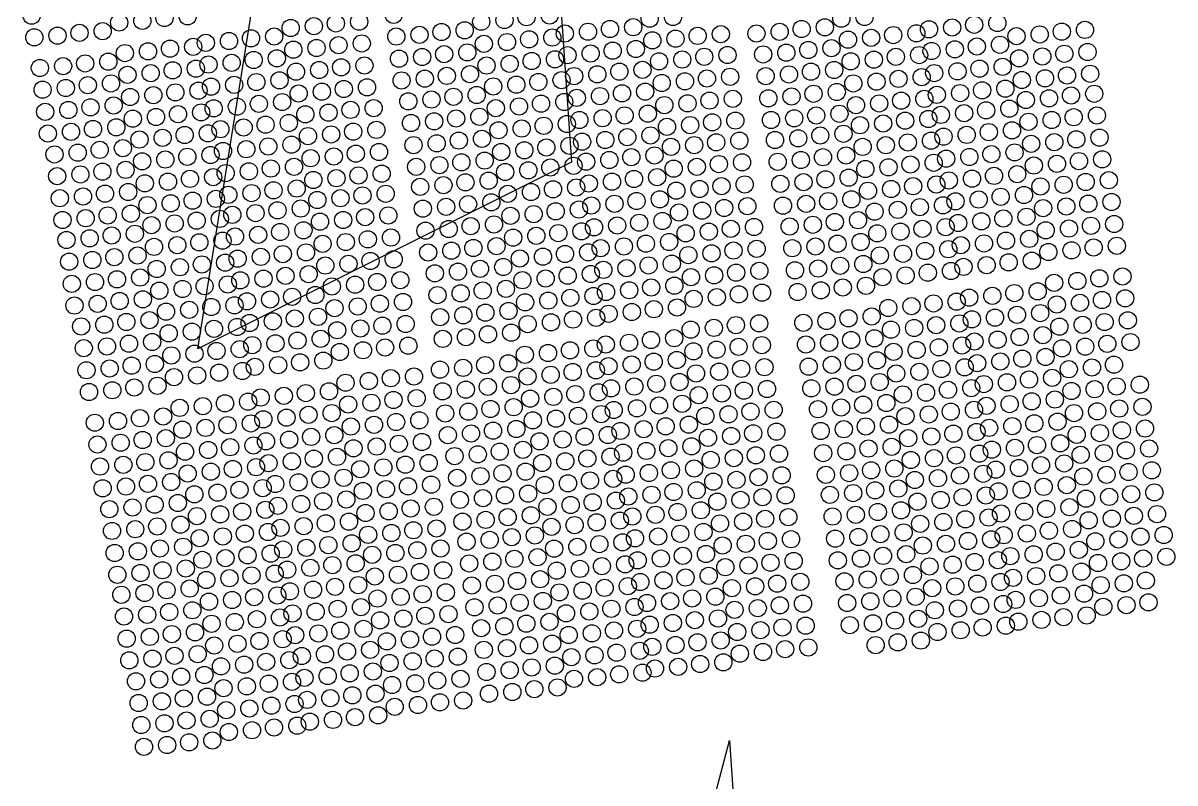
# Model space of a CAD drawing. Header units: inches. Extents: x -133 to 1452, y -237 to 1791.
# Drawn here: x 386.1 to 610.2, y 45 to 192.8 of the extents above; entities that cross this region are included whole.
import ezdxf

# ---------------------------------------------------------------- set-up
doc = ezdxf.new("R2010")
doc.units = ezdxf.units.IN
doc.header["$MEASUREMENT"] = 0

msp = doc.modelspace()

# ---------------------------------------------------------------- linework, layer by layer
for p, q in [((478.14, 379.39), (492.79, 165.78)), ((420.1, 129.46), (431.49, 201.02)), ((492.79, 165.78), (420.1, 129.46)), ((476.85, -125.1), (523.51, 53.27)), ((523.51, 53.27), (538.15, -160.34))]:
    msp.add_line(p, q)
for centre in [(387.74, 194.25), (413.58, 193.79), (418.09, 194.13), (458.18, 194.41), (479.73, 193.4), (484.02, 193.94), (488.53, 194.28), (508, 193.67), (512.52, 194), (545.28, 193.65), (549.8, 193.99), (401.56, 191.24), (404.78, 192.91), (409.29, 193.25), (438.15, 191.86), (442.66, 192.2), (446.94, 192.74), (451.46, 193.08), (472, 191.4), (475.22, 193.07), (495.99, 191.12), (500.27, 191.66), (504.79, 192), (533.27, 191.11), (537.55, 191.65), (542.07, 191.98), (562.33, 191.6), (566.84, 191.94), (571.12, 192.48), (575.64, 192.82), (588.17, 191.14), (592.68, 191.48), (388.25, 190.02), (392.77, 190.36), (397.05, 190.9), (421.62, 188.97), (426.13, 189.31), (430.42, 189.85), (434.93, 190.19), (451.97, 188.85), (458.69, 190.18), (463.21, 190.52), (467.49, 191.06), (480.24, 189.11), (484.53, 189.65), (489.04, 189.99), (491.48, 190.78), (508.52, 189.44), (513.03, 189.77), (517.32, 190.31), (521.83, 190.65), (528.76, 190.77), (546.58, 189.59), (551.09, 189.93), (555.38, 190.47), (559.89, 190.81), (579.37, 190.26), (583.88, 190.6), (405.88, 186.97), (410.39, 187.3), (414.67, 187.84), (419.18, 188.18), (438.67, 187.63), (443.18, 187.97), (447.46, 188.51), (468, 186.76), (472.51, 187.1), (475.73, 188.77), (496.51, 186.89), (500.79, 187.43), (505.3, 187.77), (530.06, 186.71), (534.57, 187.04), (538.85, 187.58), (543.36, 187.92), (562.84, 187.37), (567.36, 187.71), (571.64, 188.25), (576.15, 188.59), (588.68, 186.84), (593.19, 187.18), (393.86, 184.42), (398.15, 184.96), (402.66, 185.3), (422.14, 184.74), (426.65, 185.08), (430.94, 185.62), (435.45, 185.96), (452.49, 184.55), (459.21, 185.88), (463.72, 186.22), (476.25, 184.54), (480.76, 184.88), (485.04, 185.42), (489.56, 185.76), (491.99, 186.55), (509.82, 185.37), (514.33, 185.71), (518.61, 186.25), (523.13, 186.59), (547.1, 185.36), (551.61, 185.7), (555.9, 186.24), (560.41, 186.58), (579.88, 185.96), (584.4, 186.3), (389.35, 184.08), (406.39, 182.74), (410.91, 183.07), (415.19, 183.61), (419.7, 183.95), (439.18, 183.34), (443.69, 183.67), (447.97, 184.21), (468.52, 182.53), (473.03, 182.87), (493.29, 182.49), (497.8, 182.83), (502.09, 183.37), (506.6, 183.71), (523.64, 182.36), (530.57, 182.48), (535.09, 182.82), (539.37, 183.35), (543.88, 183.69), (560.92, 182.28), (563.36, 183.08), (567.87, 183.41), (572.15, 183.95), (576.67, 184.29), (589.2, 182.61), (593.71, 182.95), (394.38, 180.19), (398.66, 180.73), (403.18, 181.07), (422.65, 180.45), (427.16, 180.79), (431.45, 181.33), (435.96, 181.67), (448.49, 179.98), (453, 180.32), (459.72, 181.65), (464.24, 181.99), (477.55, 180.48), (482.06, 180.82), (486.34, 181.36), (490.85, 181.7), (510.34, 181.15), (514.85, 181.48), (519.13, 182.02), (547.61, 181.07), (552.12, 181.41), (556.41, 181.95), (577.18, 180.06), (580.4, 181.73), (584.91, 182.07), (389.87, 179.85), (406.91, 178.44), (411.42, 178.78), (415.7, 179.32), (420.21, 179.66), (439.69, 179.11), (444.21, 179.45), (465.53, 177.93), (469.82, 178.47), (474.33, 178.81), (493.81, 178.26), (498.32, 178.6), (502.61, 179.14), (507.12, 179.48), (519.64, 177.73), (524.16, 178.07), (531.09, 178.18), (535.6, 178.52), (539.88, 179.06), (544.39, 179.4), (556.92, 177.72), (561.44, 178.06), (563.87, 178.85), (568.39, 179.19), (572.67, 179.73), (581.18, 177.84), (585.69, 178.18), (589.98, 178.72), (594.49, 179.06), (390.38, 175.55), (394.89, 175.89), (399.18, 176.43), (403.69, 176.77), (420.73, 175.43), (423.17, 176.22), (427.68, 176.56), (431.96, 177.1), (436.48, 177.44), (449.79, 175.92), (454.3, 176.26), (461.02, 177.59), (478.06, 176.25), (482.58, 176.59), (486.86, 177.13), (491.37, 177.47), (510.85, 176.85), (515.36, 177.19), (548.13, 176.84), (552.64, 177.18), (573.45, 175.83), (577.96, 176.17), (407.42, 174.21), (411.94, 174.55), (416.22, 175.09), (437.77, 173.38), (440.99, 175.05), (445.5, 175.38), (461.54, 173.36), (466.05, 173.7), (470.33, 174.24), (474.85, 174.58), (491.88, 173.17), (494.32, 173.96), (498.83, 174.3), (503.12, 174.84), (507.63, 175.18), (520.16, 173.5), (524.67, 173.84), (531.6, 173.95), (536.12, 174.29), (540.4, 174.83), (544.91, 175.17), (553.42, 173.28), (557.7, 173.82), (562.22, 174.16), (564.65, 174.95), (569.17, 175.29), (581.7, 173.61), (586.21, 173.95), (590.49, 174.49), (595.01, 174.83), (390.9, 171.32), (395.41, 171.66), (399.69, 172.2), (404.21, 172.54), (417.52, 171.03), (422.03, 171.37), (424.47, 172.16), (428.98, 172.5), (433.26, 173.04), (446.02, 171.15), (450.31, 171.69), (454.82, 172.03), (478.58, 171.96), (483.09, 172.29), (487.37, 172.83), (508.15, 170.95), (511.36, 172.62), (515.88, 172.96), (541.18, 170.94), (545.69, 171.28), (548.91, 172.94), (569.68, 171.06), (573.97, 171.6), (578.48, 171.94), (408.72, 170.15), (413.23, 170.49), (433.78, 168.81), (438.29, 169.15), (441.51, 170.82), (462.05, 169.07), (466.56, 169.41), (470.85, 169.95), (475.36, 170.29), (492.4, 168.94), (494.84, 169.73), (499.35, 170.07), (503.63, 170.61), (512.14, 168.73), (516.66, 169.07), (520.94, 169.61), (525.45, 169.94), (532.38, 170.06), (536.9, 170.4), (549.43, 168.72), (553.94, 169.05), (558.22, 169.59), (562.73, 169.93), (565.17, 170.72), (582.21, 169.32), (586.72, 169.65), (591, 170.19), (595.52, 170.53), (392.19, 167.26), (396.71, 167.6), (400.99, 168.14), (405.5, 168.48), (418.03, 166.8), (422.55, 167.14), (424.98, 167.93), (429.5, 168.27), (442.02, 166.52), (446.53, 166.86), (450.82, 167.4), (455.33, 167.74), (479.09, 167.73), (483.61, 168.06), (487.89, 168.6), (504.41, 166.72), (508.93, 167.06), (541.7, 166.71), (546.21, 167.05), (565.68, 166.43), (570.2, 166.77), (574.48, 167.31), (578.99, 167.65), (406.02, 164.25), (409.24, 165.92), (413.75, 166.26), (434.29, 164.51), (438.8, 164.85), (462.57, 164.84), (467.08, 165.18), (471.36, 165.72), (475.88, 166.06), (488.67, 164.71), (493.18, 165.05), (495.62, 165.84), (500.13, 166.18), (512.66, 164.5), (517.17, 164.84), (521.46, 165.38), (525.97, 165.72), (532.9, 165.83), (537.41, 166.17), (549.94, 164.42), (554.45, 164.76), (558.73, 165.3), (563.25, 165.64), (582.73, 165.09), (587.24, 165.43), (591.52, 165.96), (596.04, 166.3), (392.71, 163.03), (397.23, 163.37), (401.51, 163.91), (414.26, 161.96), (418.55, 162.5), (423.06, 162.84), (425.5, 163.63), (430.01, 163.97), (442.54, 162.29), (447.05, 162.63), (451.34, 163.17), (455.85, 163.51), (476.66, 162.16), (479.87, 163.83), (484.39, 164.17), (500.65, 161.95), (504.93, 162.49), (509.44, 162.83), (542.21, 162.41), (546.72, 162.75), (566.2, 162.2), (570.71, 162.54), (575, 163.08), (579.51, 163.42), (597.33, 162.24), (406.53, 159.96), (409.75, 161.63), (430.53, 159.74), (434.81, 160.28), (439.32, 160.62), (463.35, 160.95), (467.86, 161.28), (472.14, 161.82), (484.9, 159.94), (489.19, 160.48), (493.7, 160.82), (496.14, 161.61), (513.17, 160.2), (517.69, 160.54), (521.97, 161.08), (526.48, 161.42), (533.41, 161.53), (537.92, 161.87), (550.46, 160.19), (554.97, 160.53), (559.25, 161.07), (563.76, 161.41), (584.02, 161.03), (588.54, 161.36), (592.82, 161.9), (393.22, 158.74), (397.74, 159.08), (402.02, 159.62), (414.78, 157.74), (419.06, 158.27), (423.58, 158.61), (426.01, 159.4), (443.32, 158.4), (447.83, 158.74), (452.11, 159.28), (456.63, 159.61), (472.66, 157.59), (477.17, 157.93), (480.39, 159.6), (501.16, 157.66), (505.44, 158.19), (509.96, 158.53), (538.44, 157.64), (542.73, 158.18), (547.24, 158.52), (567.5, 158.14), (572.01, 158.48), (576.29, 159.02), (580.81, 159.36), (593.34, 157.67), (597.85, 158.01), (402.54, 155.39), (407.05, 155.73), (410.27, 157.4), (426.79, 155.51), (431.31, 155.85), (435.59, 156.39), (440.1, 156.73), (457.14, 155.39), (463.86, 156.72), (468.38, 157.06), (480.9, 155.31), (485.42, 155.65), (489.7, 156.19), (494.21, 156.53), (496.65, 157.32), (513.69, 155.97), (518.2, 156.31), (522.49, 156.85), (527, 157.19), (533.93, 157.3), (551.75, 156.13), (556.27, 156.47), (560.55, 157.01), (565.06, 157.35), (584.54, 156.8), (589.05, 157.13), (393.74, 154.51), (398.26, 154.85), (411.05, 153.5), (415.56, 153.84), (419.84, 154.38), (424.36, 154.72), (443.84, 154.17), (448.35, 154.51), (452.63, 155.05), (473.17, 153.3), (477.69, 153.64), (497.17, 153.09), (501.68, 153.43), (505.96, 153.97), (510.47, 154.3), (528.3, 153.13), (535.23, 153.24), (539.74, 153.58), (544.02, 154.12), (548.54, 154.46), (565.58, 153.12), (568.02, 153.91), (572.53, 154.25), (576.81, 154.79), (581.32, 155.13), (593.85, 153.38), (598.36, 153.72), (399.03, 150.95), (403.32, 151.49), (407.83, 151.83), (427.31, 151.28), (431.82, 151.62), (436.11, 152.16), (440.62, 152.5), (453.14, 150.75), (457.66, 151.09), (464.38, 152.42), (468.89, 152.76), (481.42, 151.08), (485.93, 151.42), (490.22, 151.96), (494.73, 152.3), (514.99, 151.91), (519.5, 152.25), (523.78, 152.79), (552.27, 151.9), (556.78, 152.24), (561.07, 152.78), (581.84, 150.83), (585.05, 152.5), (589.57, 152.84), (394.52, 150.62), (411.56, 149.27), (416.08, 149.61), (420.36, 150.15), (424.87, 150.49), (444.35, 149.87), (448.86, 150.21), (469.41, 148.53), (473.69, 149.07), (478.2, 149.41), (498.46, 149.03), (502.98, 149.36), (507.26, 149.9), (511.77, 150.24), (524.3, 148.56), (528.81, 148.9), (535.74, 149.01), (540.26, 149.35), (544.54, 149.89), (549.05, 150.23), (566.09, 148.82), (568.53, 149.61), (573.04, 149.95), (577.32, 150.49), (590.08, 148.61), (594.37, 149.15), (598.88, 149.49), (395.04, 146.39), (399.55, 146.73), (403.83, 147.27), (408.35, 147.6), (427.82, 146.99), (432.34, 147.33), (436.62, 147.87), (441.13, 148.2), (453.66, 146.52), (458.17, 146.86), (464.89, 148.19), (482.72, 147.02), (487.23, 147.36), (491.51, 147.9), (496.03, 148.23), (515.51, 147.68), (520.02, 148.02), (552.78, 147.61), (557.29, 147.94), (561.58, 148.48), (577.84, 146.26), (582.35, 146.6), (585.57, 148.27), (412.08, 144.98), (416.59, 145.32), (420.87, 145.86), (425.39, 146.2), (444.87, 145.64), (449.38, 145.98), (466.19, 144.13), (470.7, 144.47), (474.99, 145.01), (479.5, 145.35), (498.98, 144.8), (503.49, 145.14), (507.78, 145.67), (512.29, 146.01), (524.81, 144.27), (529.33, 144.61), (536.26, 144.72), (540.77, 145.06), (545.05, 145.6), (549.56, 145.94), (562.1, 144.25), (566.61, 144.59), (569.05, 145.38), (573.56, 145.72), (395.55, 142.09), (400.06, 142.43), (404.35, 142.97), (408.86, 143.31), (425.9, 141.97), (428.34, 142.76), (432.85, 143.1), (437.14, 143.64), (441.65, 143.97), (450.68, 141.92), (454.96, 142.46), (459.47, 142.8), (483.23, 142.79), (487.75, 143.13), (492.03, 143.67), (496.54, 144.01), (516.02, 143.39), (520.53, 143.73), (553.3, 143.38), (557.81, 143.72), (586.68, 142.29), (591.2, 142.63), (595.48, 143.17), (599.99, 143.51), (412.59, 140.75), (417.11, 141.09), (421.39, 141.63), (438.43, 139.57), (442.95, 139.91), (446.16, 141.58), (466.71, 139.9), (471.22, 140.24), (475.5, 140.78), (480.02, 141.12), (497.06, 139.71), (499.49, 140.5), (504.01, 140.84), (508.29, 141.38), (512.8, 141.72), (525.33, 140.04), (529.84, 140.38), (536.77, 140.49), (541.29, 140.83), (545.57, 141.37), (550.08, 141.71), (574.67, 139.75), (578.95, 140.29), (583.47, 140.62), (396.07, 137.86), (400.58, 138.2), (404.86, 138.74), (409.38, 139.08), (422.69, 137.57), (427.2, 137.9), (429.64, 138.7), (434.15, 139.04), (446.68, 137.35), (451.19, 137.69), (455.48, 138.23), (459.99, 138.57), (483.75, 138.49), (488.26, 138.83), (492.54, 139.37), (513.32, 137.49), (516.54, 139.16), (521.05, 139.5), (554.41, 137.4), (558.92, 137.74), (563.21, 138.28), (567.72, 138.62), (570.16, 139.41), (587.2, 138.06), (591.71, 138.4), (596, 138.94), (600.51, 139.28), (413.89, 136.69), (418.4, 137.03), (438.95, 135.35), (443.46, 135.68), (467.22, 135.61), (471.73, 135.95), (476.02, 136.48), (480.53, 136.82), (493.06, 135.14), (497.57, 135.48), (500.01, 136.27), (504.52, 136.61), (508.81, 137.15), (546.68, 135.39), (551.19, 135.73), (570.68, 135.18), (575.19, 135.52), (579.47, 136.06), (583.98, 136.4), (397.37, 133.8), (401.88, 134.14), (406.16, 134.68), (410.67, 135.02), (423.21, 133.34), (427.72, 133.68), (430.15, 134.47), (434.67, 134.81), (447.19, 133.06), (451.71, 133.4), (455.99, 133.94), (460.5, 134.28), (484.26, 134.26), (488.78, 134.6), (515.98, 133.18), (520.49, 133.52), (524.77, 134.06), (529.29, 134.4), (537.89, 134.51), (542.4, 134.85), (554.93, 133.17), (559.44, 133.51), (563.73, 134.05), (568.24, 134.39), (587.71, 133.77), (592.23, 134.11), (596.51, 134.65), (601.02, 134.99), (411.19, 130.79), (414.41, 132.46), (418.92, 132.8), (439.46, 131.05), (443.98, 131.39), (467.74, 131.38), (472.25, 131.72), (476.53, 132.26), (481.05, 132.59), (503.97, 130.63), (508.25, 131.17), (512.76, 131.51), (542.92, 130.62), (547.2, 131.16), (551.71, 131.5), (571.19, 130.88), (575.7, 131.22), (579.98, 131.76), (584.5, 132.1), (601.54, 130.76), (397.88, 129.57), (402.4, 129.91), (406.68, 130.45), (419.43, 128.5), (423.72, 129.04), (428.23, 129.38), (430.67, 130.17), (435.18, 130.51), (447.71, 128.83), (452.22, 129.17), (456.51, 129.71), (461.02, 130.05), (488.22, 128.63), (492.5, 129.16), (497.02, 129.5), (499.45, 130.29), (516.5, 128.95), (521.01, 129.29), (525.29, 129.83), (529.8, 130.17), (538.4, 130.28), (555.44, 128.87), (559.95, 129.21), (564.24, 129.75), (568.75, 130.09), (588.23, 129.54), (592.74, 129.88), (597.03, 130.42), (407.19, 126.16), (411.7, 126.49), (414.92, 128.16), (435.7, 126.28), (439.98, 126.82), (444.49, 127.16), (475.98, 126.28), (480.49, 126.62), (483.71, 128.29), (504.48, 126.4), (508.77, 126.94), (513.28, 127.28), (543.43, 126.33), (547.71, 126.87), (552.22, 127.2), (571.71, 126.65), (576.22, 126.99), (580.5, 127.53), (585.01, 127.87), (598.32, 126.36), (398.4, 125.28), (402.91, 125.62), (415.44, 123.93), (419.95, 124.27), (424.23, 124.81), (428.75, 125.15), (431.18, 125.94), (462.13, 124.07), (467.18, 125.4), (471.69, 125.74), (484.22, 124.06), (488.74, 124.4), (493.02, 124.94), (497.53, 125.27), (499.97, 126.07), (517.01, 124.66), (521.52, 125), (525.8, 125.54), (530.32, 125.87), (538.92, 125.99), (555.96, 124.65), (560.47, 124.98), (564.76, 125.52), (569.27, 125.86), (589.53, 125.48), (594.04, 125.82), (407.71, 121.93), (412.22, 122.26), (448.82, 122.85), (453.34, 123.19), (457.62, 123.73), (476.49, 122.05), (481.01, 122.39), (500.48, 121.77), (505, 122.11), (509.28, 122.65), (513.79, 122.99), (530.83, 121.64), (539.43, 121.76), (543.95, 122.1), (548.23, 122.64), (552.74, 122.98), (570.56, 121.8), (573, 122.59), (577.51, 122.93), (581.8, 123.47), (586.31, 123.81), (598.84, 122.13), (603.35, 122.47), (398.91, 121.05), (403.43, 121.39), (432.3, 119.97), (436.81, 120.3), (441.09, 120.84), (445.61, 121.18), (458.14, 119.5), (462.65, 119.84), (467.7, 121.17), (472.21, 121.51), (484.74, 119.76), (489.25, 120.1), (493.53, 120.64), (498.05, 120.98), (517.53, 120.43), (522.04, 120.77), (526.32, 121.31), (557.26, 120.58), (561.77, 120.92), (566.05, 121.46), (586.83, 119.58), (590.05, 121.25), (594.56, 121.59), (416.55, 117.96), (421.06, 118.3), (425.35, 118.84), (429.86, 119.17), (449.34, 118.62), (453.85, 118.96), (472.72, 117.21), (477.01, 117.75), (481.52, 118.09), (501, 117.54), (505.51, 117.88), (509.8, 118.42), (514.31, 118.76), (527.62, 117.24), (532.13, 117.58), (540.73, 117.7), (545.24, 118.04), (549.53, 118.58), (554.04, 118.91), (566.57, 117.23), (571.08, 117.57), (573.52, 118.36), (578.03, 118.7), (582.32, 119.24), (595.07, 117.29), (599.35, 117.83), (603.87, 118.17), (400.03, 115.07), (404.54, 115.41), (408.82, 115.95), (413.33, 116.29), (430.38, 114.94), (432.81, 115.74), (437.33, 116.07), (441.61, 116.61), (446.12, 116.95), (458.65, 115.21), (463.16, 115.54), (468.21, 116.88), (485.25, 115.53), (489.77, 115.87), (494.05, 116.41), (498.56, 116.75), (518.82, 116.37), (523.34, 116.71), (557.77, 116.35), (562.29, 116.69), (582.83, 114.95), (587.34, 115.29), (590.56, 116.95), (417.07, 113.73), (421.58, 114.07), (425.86, 114.61), (446.63, 112.66), (449.85, 114.33), (454.36, 114.67), (468.73, 112.65), (473.24, 112.98), (477.52, 113.52), (482.04, 113.86), (499.86, 112.69), (502.3, 113.48), (506.81, 113.82), (511.09, 114.36), (515.61, 114.7), (528.14, 113.02), (532.65, 113.35), (541.25, 113.47), (545.76, 113.81), (550.04, 114.35), (554.56, 114.69), (567.08, 112.94), (571.59, 113.28), (574.03, 114.07), (578.54, 114.41), (591.08, 112.73), (595.59, 113.06), (599.87, 113.6), (604.38, 113.94), (400.54, 110.84), (405.06, 111.18), (409.34, 111.72), (413.85, 112.06), (430.89, 110.65), (433.33, 111.44), (437.84, 111.78), (442.12, 112.32), (454.88, 110.44), (459.17, 110.98), (463.68, 111.32), (486.55, 111.47), (491.06, 111.81), (495.35, 112.35), (516.12, 110.47), (519.34, 112.14), (523.85, 112.48), (558.29, 112.06), (562.8, 112.4), (583.35, 110.72), (587.86, 111.06), (417.58, 109.43), (422.09, 109.77), (426.38, 110.31), (447.15, 108.43), (450.37, 110.1), (470.03, 108.58), (474.54, 108.92), (478.82, 109.46), (483.33, 109.8), (500.38, 108.46), (502.82, 109.25), (507.33, 109.59), (511.61, 110.13), (524.37, 108.18), (528.65, 108.72), (533.16, 109.06), (541.76, 109.17), (546.27, 109.51), (550.56, 110.05), (555.07, 110.39), (563.32, 108.17), (567.6, 108.71), (572.11, 109.05), (574.55, 109.84), (579.06, 110.18), (591.85, 108.83), (596.37, 109.17), (600.65, 109.71), (605.16, 110.05), (401.05, 106.55), (405.57, 106.88), (409.85, 107.42), (414.36, 107.76), (426.89, 106.08), (431.41, 106.42), (433.84, 107.21), (438.36, 107.55), (442.64, 108.09), (451.67, 106.04), (456.18, 106.38), (460.46, 106.92), (464.98, 107.25), (487.07, 107.24), (491.58, 107.58), (495.87, 108.12), (516.64, 106.17), (519.85, 107.84), (555.59, 106.16), (558.8, 107.83), (575.33, 105.95), (579.84, 106.28), (584.12, 106.82), (588.64, 107.16), (418.1, 105.2), (422.61, 105.54), (443.94, 104.03), (448.45, 104.37), (470.54, 104.36), (475.06, 104.69), (479.34, 105.23), (483.85, 105.57), (496.38, 103.83), (500.89, 104.16), (503.33, 104.96), (507.84, 105.29), (512.12, 105.83), (524.88, 103.95), (529.17, 104.49), (533.68, 104.83), (542.28, 104.94), (546.79, 105.28), (551.07, 105.82), (559.58, 103.94), (564.1, 104.28), (568.38, 104.81), (572.89, 105.15), (592.37, 104.6), (596.89, 104.94), (601.17, 105.48), (605.68, 105.82), (401.57, 102.32), (406.09, 102.66), (410.37, 103.19), (414.88, 103.53), (423.91, 101.48), (428.19, 102.02), (432.7, 102.36), (435.14, 103.15), (439.65, 103.49), (452.18, 101.81), (456.7, 102.15), (460.98, 102.69), (465.49, 103.02), (487.58, 102.95), (492.09, 103.29), (512.64, 101.6), (517.15, 101.94), (520.37, 103.61), (551.85, 101.93), (556.37, 102.27), (575.85, 101.72), (580.36, 102.05), (584.64, 102.59), (589.16, 102.93), (606.19, 101.52), (416.18, 99.47), (419.4, 101.14), (440.17, 99.26), (444.45, 99.8), (448.97, 100.14), (471.06, 100.06), (475.57, 100.4), (479.85, 100.94), (484.36, 101.28), (496.89, 99.6), (501.41, 99.93), (503.84, 100.73), (508.36, 101.06), (521.15, 99.72), (525.66, 100.06), (529.95, 100.6), (534.46, 100.94), (543.06, 101.05), (547.57, 101.39), (560.1, 99.71), (564.61, 100.05), (568.9, 100.59), (573.41, 100.92), (592.88, 100.31), (597.4, 100.65), (601.68, 101.19), (402.87, 98.26), (407.38, 98.59), (411.67, 99.13), (424.43, 97.25), (428.71, 97.79), (433.22, 98.13), (435.66, 98.92), (452.7, 97.51), (457.21, 97.85), (461.49, 98.39), (466.01, 98.73), (484.88, 97.05), (488.1, 98.72), (492.61, 99.06), (509.14, 97.17), (513.42, 97.71), (517.93, 98.05), (548.09, 97.16), (552.37, 97.7), (556.88, 98.04), (576.36, 97.42), (580.87, 97.76), (585.15, 98.3), (589.67, 98.64), (602.2, 96.96), (606.71, 97.3), (412.18, 94.9), (416.7, 95.24), (419.91, 96.91), (440.68, 94.96), (444.97, 95.5), (449.48, 95.84), (471.57, 95.83), (476.09, 96.17), (480.37, 96.71), (488.88, 94.82), (493.39, 95.16), (497.67, 95.7), (502.19, 96.04), (504.62, 96.83), (521.67, 95.49), (526.18, 95.83), (530.46, 96.37), (534.98, 96.71), (543.58, 96.82), (560.61, 95.41), (565.13, 95.75), (569.41, 96.29), (573.92, 96.63), (593.4, 96.08), (597.91, 96.42), (403.39, 94.03), (407.9, 94.36), (420.43, 92.62), (424.94, 92.96), (429.22, 93.5), (433.73, 93.83), (436.17, 94.63), (453.21, 93.28), (457.73, 93.62), (462.01, 94.16), (466.52, 94.5), (481.15, 92.82), (485.66, 93.15), (505.14, 92.6), (509.65, 92.94), (513.94, 93.48), (518.45, 93.82), (544.09, 92.53), (548.6, 92.86), (552.88, 93.4), (557.4, 93.74), (576.88, 93.19), (581.39, 93.53), (585.67, 94.07), (590.18, 94.41), (603.49, 92.9), (608.01, 93.23), (412.7, 90.61), (417.21, 90.95), (436.69, 90.4), (441.2, 90.74), (445.48, 91.27), (450, 91.61), (462.79, 90.27), (467.3, 90.61), (472.35, 91.94), (476.87, 92.28), (489.4, 90.59), (493.91, 90.93), (498.19, 91.47), (502.7, 91.81), (522.18, 91.19), (526.69, 91.53), (530.97, 92.07), (535.49, 92.41), (561.13, 91.18), (565.64, 91.52), (569.93, 92.06), (574.44, 92.4), (591.48, 90.35), (594.7, 92.02), (599.21, 92.36), (403.9, 89.73), (408.41, 90.07), (420.94, 88.39), (425.46, 88.73), (429.74, 89.27), (434.25, 89.61), (453.99, 89.39), (458.51, 89.73), (477.38, 88.05), (481.67, 88.59), (486.18, 88.93), (505.65, 88.31), (510.17, 88.65), (514.45, 89.19), (518.96, 89.53), (536.01, 88.18), (544.6, 88.3), (549.12, 88.64), (553.4, 89.17), (557.91, 89.51), (571.22, 88), (575.74, 88.34), (578.17, 89.13), (582.69, 89.47), (586.97, 90.01), (599.73, 88.13), (604.01, 88.67), (608.53, 89), (408.93, 85.84), (413.21, 86.38), (417.73, 86.72), (437.47, 86.5), (441.98, 86.84), (446.26, 87.38), (450.78, 87.72), (463.31, 86.04), (467.82, 86.38), (472.87, 87.71), (489.91, 86.3), (494.42, 86.64), (498.7, 87.18), (503.22, 87.52), (522.7, 86.97), (527.21, 87.3), (531.49, 87.84), (562.43, 87.12), (566.94, 87.46), (587.49, 85.78), (592, 86.12), (595.22, 87.79), (404.42, 85.5), (421.72, 84.49), (426.23, 84.83), (430.52, 85.37), (435.03, 85.71), (454.51, 85.16), (459.02, 85.5), (477.89, 83.75), (482.18, 84.29), (486.69, 84.63), (506.17, 84.08), (510.68, 84.42), (514.97, 84.96), (519.48, 85.3), (532.79, 83.78), (537.3, 84.12), (545.9, 84.24), (550.41, 84.57), (554.7, 85.11), (559.21, 85.45), (571.74, 83.77), (576.25, 84.11), (578.69, 84.9), (583.2, 85.24), (600.24, 83.83), (604.52, 84.37), (405.2, 81.61), (409.71, 81.95), (413.99, 82.49), (418.5, 82.82), (435.55, 81.48), (437.99, 82.27), (442.5, 82.61), (446.78, 83.15), (451.29, 83.49), (463.82, 81.74), (468.33, 82.08), (473.38, 83.41), (490.43, 82.07), (494.94, 82.41), (499.22, 82.95), (503.73, 83.29), (523.99, 82.9), (528.51, 83.24), (562.95, 82.89), (567.46, 83.23), (588, 81.48), (592.51, 81.82), (595.73, 83.49), (422.24, 80.27), (426.75, 80.6), (431.04, 81.14), (451.81, 79.2), (455.02, 80.87), (459.54, 81.2), (473.9, 79.18), (478.41, 79.52), (482.7, 80.06), (487.21, 80.4), (505.03, 79.23), (507.47, 80.02), (511.98, 80.36), (516.26, 80.9), (520.78, 81.23), (533.31, 79.55), (537.82, 79.89), (546.42, 80.01), (550.93, 80.34), (555.22, 80.88), (559.73, 81.22), (572.25, 79.48), (576.77, 79.81), (579.2, 80.61), (583.72, 80.94), (596.25, 79.26), (600.76, 79.6), (605.04, 80.14), (405.71, 77.38), (410.23, 77.72), (414.51, 78.26), (419.02, 78.6), (431.55, 76.85), (436.06, 77.19), (438.5, 77.98), (443.01, 78.32), (447.29, 78.86), (460.05, 76.97), (464.34, 77.51), (468.85, 77.85), (491.72, 78.01), (496.24, 78.35), (500.52, 78.89), (521.29, 77.01), (524.51, 78.68), (529.02, 79.01), (560.24, 76.93), (563.46, 78.6), (567.97, 78.94), (588.52, 77.25), (593.03, 77.59), (422.75, 75.97), (427.26, 76.31), (447.81, 74.63), (452.32, 74.97), (455.54, 76.64), (475.2, 75.12), (479.71, 75.46), (483.99, 76), (488.51, 76.34), (501.04, 74.66), (505.55, 75), (507.99, 75.79), (512.5, 76.13), (516.78, 76.67), (529.54, 74.72), (533.82, 75.26), (538.33, 75.6), (546.93, 75.71), (551.44, 76.05), (555.73, 76.59), (568.49, 74.71), (572.77, 75.25), (577.28, 75.59), (579.72, 76.38), (584.23, 76.72), (406.23, 73.08), (410.74, 73.42), (415.02, 73.96), (419.53, 74.3), (432.07, 72.62), (436.58, 72.96), (439.02, 73.75), (443.53, 74.09), (456.84, 72.57), (461.35, 72.91), (465.63, 73.45), (470.15, 73.79), (492.24, 73.78), (496.75, 74.12), (517.29, 72.37), (521.81, 72.71), (525.02, 74.38), (556.25, 72.36), (560.76, 72.7), (563.98, 74.37), (420.05, 70.07), (423.27, 71.74), (427.78, 72.08), (449.11, 70.57), (453.62, 70.91), (475.71, 70.89), (480.23, 71.23), (484.51, 71.77), (489.02, 72.11), (501.55, 70.36), (506.06, 70.7), (508.5, 71.49), (513.01, 71.83), (525.54, 70.15), (530.05, 70.49), (534.34, 71.03), (538.85, 71.37), (551.96, 71.82), (406.74, 68.85), (411.26, 69.19), (415.54, 69.73), (429.08, 68.02), (433.36, 68.56), (437.88, 68.9), (440.31, 69.69), (444.82, 70.03), (457.36, 68.35), (461.87, 68.68), (466.15, 69.22), (470.66, 69.56), (489.54, 67.82), (492.75, 69.48), (497.27, 69.82), (517.81, 68.14), (522.32, 68.48), (416.84, 65.67), (421.35, 66.01), (424.57, 67.68), (445.34, 65.8), (449.63, 66.34), (454.14, 66.68), (476.23, 66.6), (480.74, 66.94), (485.02, 67.48), (497.78, 65.59), (502.07, 66.13), (506.58, 66.47), (509.02, 67.26), (513.53, 67.6), (408.04, 64.79), (412.55, 65.13), (425.08, 63.45), (429.6, 63.79), (433.88, 64.33), (438.39, 64.67), (440.83, 65.46), (457.87, 64.05), (462.38, 64.39), (466.66, 64.93), (471.18, 65.27), (490.05, 63.59), (493.27, 65.26), (417.35, 61.44), (421.87, 61.78), (441.34, 61.16), (445.85, 61.5), (450.14, 62.04), (454.65, 62.38), (476.74, 62.37), (481.26, 62.71), (485.54, 63.25), (408.56, 60.56), (413.07, 60.9), (425.6, 59.16), (430.11, 59.49), (434.39, 60.03), (438.9, 60.37), (458.39, 59.82), (462.9, 60.16), (467.18, 60.7), (471.69, 61.04), (413.58, 56.61), (417.87, 57.15), (422.38, 57.49), (441.86, 56.93), (446.37, 57.27), (450.66, 57.81), (455.17, 58.15), (409.07, 56.27), (426.11, 54.93), (430.63, 55.26), (434.91, 55.8), (439.42, 56.14), (414.1, 52.38), (418.38, 52.92), (422.9, 53.26), (409.59, 52.04)]:
    msp.add_circle(centre, 1.67)

doc.saveas('drawing.dxf')
